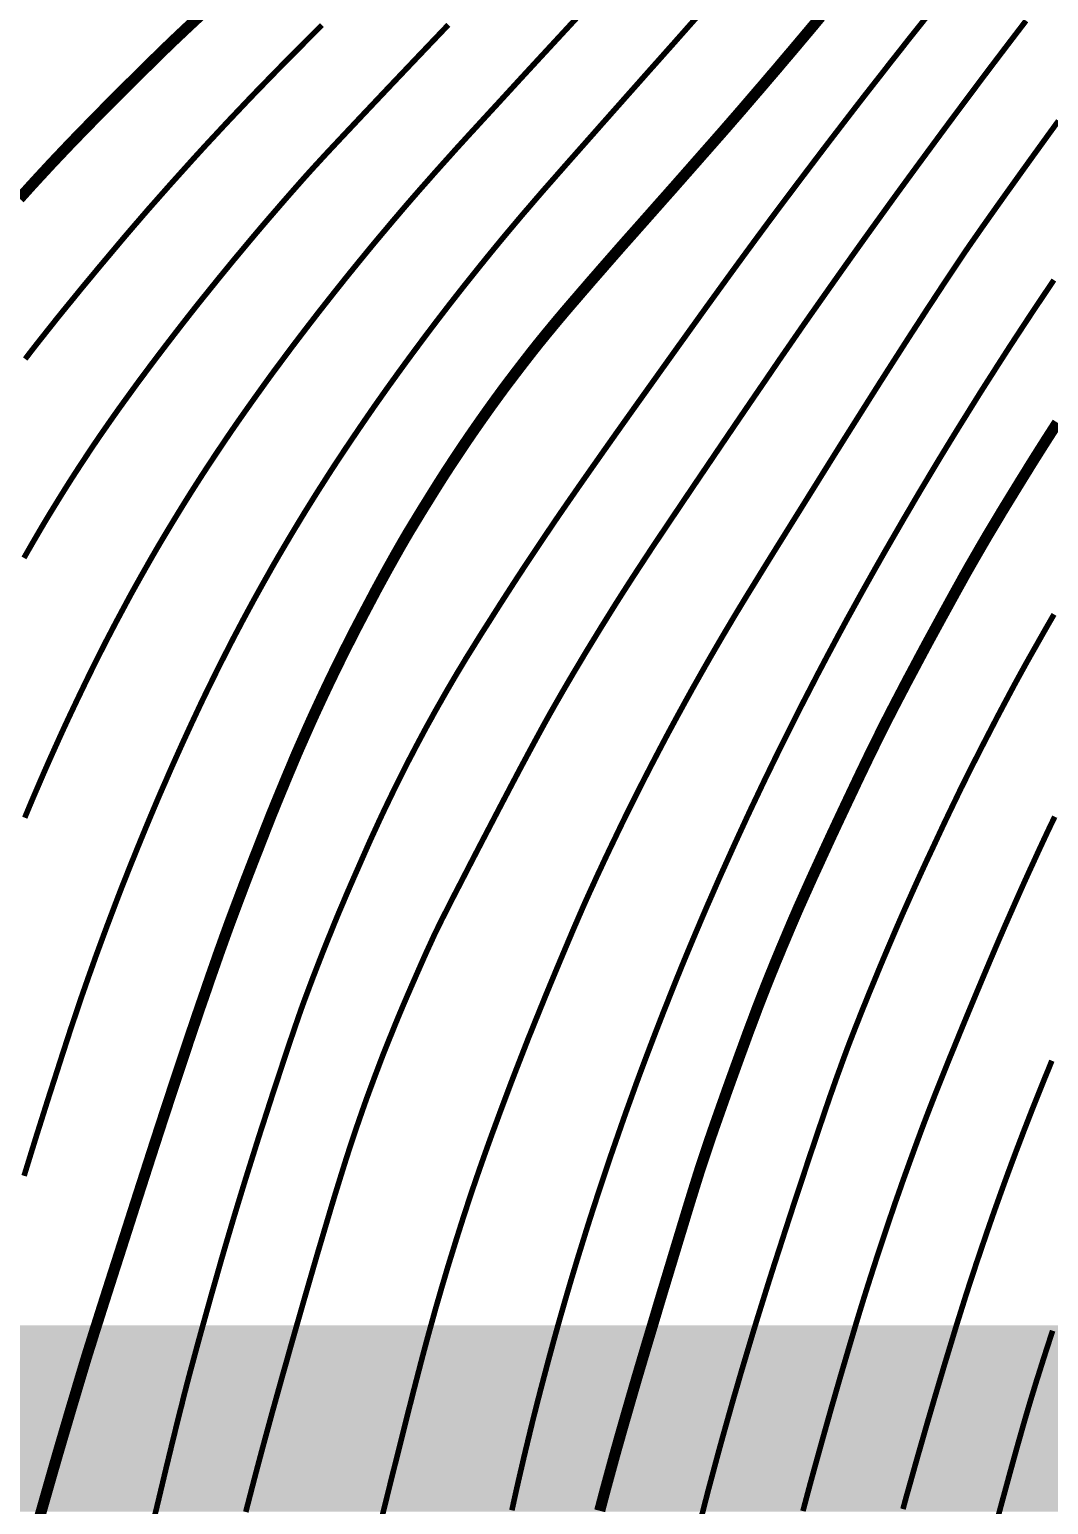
# Model space of a CAD drawing. Extents: x 36524600 to 36525730, y 2746759 to 2747713.
# Drawn here: x 36525017.7 to 36525031.42, y 2747535.47 to 2747555.33 of the extents above; entities that cross this region are included whole.
import ezdxf

# ---------------------------------------------------------------- set-up
doc = ezdxf.new("R2010")
doc.units = 0
doc.header["$LTSCALE"] = 1000
doc.header["$MEASUREMENT"] = 0
doc.layers.add('0-规划文字', color=7, linetype='Continuous')
doc.layers.add('DGX', color=251, linetype='Continuous')
doc.styles.add('黑体', font='simhei.ttf')

# ---------------------------------------------------------------- blocks, each defined once
blk = doc.blocks.new('dxt')
at = {"layer": 'DGX', "color": 253, "linetype": 'Continuous', "flags": 128}
for points, const_width in [([(36525017.838, 2747535.321), (36525017.878, 2747535.462), (36525017.922, 2747535.616), (36525017.97, 2747535.784), (36525018.022, 2747535.965), (36525018.078, 2747536.159), (36525018.139, 2747536.367), (36525018.2, 2747536.574), (36525018.257, 2747536.768), (36525018.311, 2747536.948), (36525018.361, 2747537.116), (36525018.407, 2747537.269), (36525018.449, 2747537.409), (36525018.488, 2747537.536), (36525018.524, 2747537.649), (36525018.562, 2747537.772), (36525018.612, 2747537.928), (36525018.672, 2747538.118), (36525018.743, 2747538.34), (36525018.825, 2747538.596), (36525018.918, 2747538.885), (36525019.021, 2747539.207), (36525019.135, 2747539.563), (36525019.252, 2747539.926), (36525019.363, 2747540.27), (36525019.469, 2747540.596), (36525019.57, 2747540.904), (36525019.666, 2747541.194), (36525019.756, 2747541.465), (36525019.84, 2747541.718), (36525019.92, 2747541.953), (36525019.994, 2747542.171), (36525020.065, 2747542.375), (36525020.13, 2747542.565), (36525020.192, 2747542.741), (36525020.248, 2747542.902), (36525020.301, 2747543.049), (36525020.349, 2747543.183), (36525020.392, 2747543.301), (36525020.434, 2747543.413), (36525020.476, 2747543.525), (36525020.518, 2747543.636), (36525020.56, 2747543.747), (36525020.602, 2747543.859), (36525020.645, 2747543.97), (36525020.688, 2747544.081), (36525020.731, 2747544.192), (36525020.773, 2747544.298), (36525020.811, 2747544.396), (36525020.846, 2747544.485), (36525020.877, 2747544.566), (36525020.905, 2747544.637), (36525020.93, 2747544.7), (36525020.952, 2747544.755), (36525020.97, 2747544.8), (36525020.988, 2747544.844), (36525021.008, 2747544.894), (36525021.031, 2747544.95), (36525021.057, 2747545.013), (36525021.085, 2747545.081), (36525021.116, 2747545.155), (36525021.149, 2747545.236), (36525021.185, 2747545.322), (36525021.223, 2747545.411), (36525021.26, 2747545.501), (36525021.298, 2747545.59), (36525021.337, 2747545.679), (36525021.376, 2747545.767), (36525021.415, 2747545.856), (36525021.454, 2747545.944), (36525021.494, 2747546.033), (36525021.534, 2747546.121), (36525021.575, 2747546.209), (36525021.616, 2747546.297), (36525021.657, 2747546.385), (36525021.698, 2747546.472), (36525021.74, 2747546.56), (36525021.782, 2747546.647), (36525021.824, 2747546.734), (36525021.867, 2747546.821), (36525021.91, 2747546.908), (36525021.953, 2747546.995), (36525021.997, 2747547.081), (36525022.041, 2747547.168), (36525022.085, 2747547.254), (36525022.13, 2747547.34), (36525022.175, 2747547.426), (36525022.218, 2747547.508), (36525022.259, 2747547.585), (36525022.296, 2747547.655), (36525022.33, 2747547.719), (36525022.36, 2747547.777), (36525022.388, 2747547.828), (36525022.413, 2747547.874), (36525022.434, 2747547.913), (36525022.455, 2747547.951), (36525022.478, 2747547.993), (36525022.503, 2747548.039), (36525022.53, 2747548.088), (36525022.56, 2747548.141), (36525022.592, 2747548.198), (36525022.626, 2747548.259), (36525022.663, 2747548.324), (36525022.703, 2747548.394), (36525022.748, 2747548.472), (36525022.799, 2747548.559), (36525022.856, 2747548.653), (36525022.918, 2747548.755), (36525022.985, 2747548.865), (36525023.058, 2747548.982), (36525023.136, 2747549.108), (36525023.217, 2747549.237), (36525023.299, 2747549.366), (36525023.383, 2747549.494), (36525023.467, 2747549.621), (36525023.552, 2747549.748), (36525023.638, 2747549.874), (36525023.725, 2747550), (36525023.813, 2747550.125), (36525023.901, 2747550.249), (36525023.991, 2747550.373), (36525024.081, 2747550.496), (36525024.173, 2747550.618), (36525024.265, 2747550.739), (36525024.358, 2747550.86), (36525024.452, 2747550.981), (36525024.547, 2747551.101), (36525024.652, 2747551.23), (36525024.775, 2747551.379), (36525024.917, 2747551.548), (36525025.079, 2747551.736), (36525025.259, 2747551.945), (36525025.458, 2747552.173), (36525025.675, 2747552.421), (36525025.912, 2747552.688), (36525026.149, 2747552.956), (36525026.367, 2747553.202), (36525026.566, 2747553.428), (36525026.747, 2747553.634), (36525026.91, 2747553.819), (36525027.054, 2747553.983), (36525027.179, 2747554.127), (36525027.286, 2747554.25), (36525027.383, 2747554.363), (36525027.48, 2747554.476), (36525027.577, 2747554.589), (36525027.674, 2747554.703), (36525027.771, 2747554.816), (36525027.867, 2747554.93), (36525027.964, 2747555.044), (36525028.06, 2747555.158), (36525028.156, 2747555.272), (36525028.252, 2747555.386), (36525028.347, 2747555.501)], 0.15), ([(36525019.373, 2747535.281), (36525019.427, 2747535.505), (36525019.48, 2747535.727), (36525019.53, 2747535.937), (36525019.578, 2747536.135), (36525019.623, 2747536.321), (36525019.666, 2747536.495), (36525019.706, 2747536.657), (36525019.744, 2747536.806), (36525019.778, 2747536.944), (36525019.814, 2747537.084), (36525019.855, 2747537.24), (36525019.902, 2747537.413), (36525019.953, 2747537.602), (36525020.009, 2747537.806), (36525020.071, 2747538.028), (36525020.137, 2747538.265), (36525020.209, 2747538.518), (36525020.284, 2747538.782), (36525020.362, 2747539.048), (36525020.442, 2747539.318), (36525020.525, 2747539.591), (36525020.61, 2747539.868), (36525020.698, 2747540.148), (36525020.787, 2747540.431), (36525020.88, 2747540.717), (36525020.969, 2747540.993), (36525021.052, 2747541.245), (36525021.128, 2747541.474), (36525021.196, 2747541.679), (36525021.258, 2747541.861), (36525021.312, 2747542.019), (36525021.359, 2747542.153), (36525021.399, 2747542.263), (36525021.436, 2747542.362), (36525021.473, 2747542.461), (36525021.51, 2747542.559), (36525021.548, 2747542.657), (36525021.586, 2747542.755), (36525021.624, 2747542.853), (36525021.663, 2747542.951), (36525021.702, 2747543.049), (36525021.742, 2747543.148), (36525021.783, 2747543.25), (36525021.826, 2747543.355), (36525021.871, 2747543.463), (36525021.918, 2747543.573), (36525021.966, 2747543.687), (36525022.016, 2747543.803), (36525022.068, 2747543.922), (36525022.12, 2747544.04), (36525022.17, 2747544.154), (36525022.218, 2747544.263), (36525022.264, 2747544.367), (36525022.309, 2747544.467), (36525022.353, 2747544.562), (36525022.394, 2747544.652), (36525022.434, 2747544.738), (36525022.473, 2747544.821), (36525022.513, 2747544.904), (36525022.553, 2747544.987), (36525022.593, 2747545.07), (36525022.634, 2747545.153), (36525022.675, 2747545.235), (36525022.716, 2747545.317), (36525022.758, 2747545.4), (36525022.799, 2747545.482), (36525022.842, 2747545.563), (36525022.884, 2747545.645), (36525022.927, 2747545.726), (36525022.971, 2747545.808), (36525023.014, 2747545.889), (36525023.058, 2747545.97), (36525023.103, 2747546.05), (36525023.147, 2747546.131), (36525023.192, 2747546.211), (36525023.238, 2747546.291), (36525023.283, 2747546.371), (36525023.329, 2747546.451), (36525023.376, 2747546.531), (36525023.422, 2747546.61), (36525023.469, 2747546.689), (36525023.52, 2747546.773), (36525023.576, 2747546.867), (36525023.64, 2747546.969), (36525023.71, 2747547.082), (36525023.786, 2747547.204), (36525023.87, 2747547.335), (36525023.959, 2747547.476), (36525024.055, 2747547.627), (36525024.155, 2747547.782), (36525024.255, 2747547.937), (36525024.356, 2747548.091), (36525024.458, 2747548.245), (36525024.56, 2747548.398), (36525024.663, 2747548.551), (36525024.766, 2747548.704), (36525024.87, 2747548.856), (36525024.982, 2747549.018), (36525025.109, 2747549.201), (36525025.252, 2747549.405), (36525025.409, 2747549.629), (36525025.582, 2747549.874), (36525025.77, 2747550.139), (36525025.974, 2747550.425), (36525026.193, 2747550.732), (36525026.412, 2747551.038), (36525026.617, 2747551.324), (36525026.808, 2747551.59), (36525026.986, 2747551.836), (36525027.149, 2747552.061), (36525027.298, 2747552.265), (36525027.433, 2747552.449), (36525027.554, 2747552.613), (36525027.668, 2747552.767), (36525027.782, 2747552.92), (36525027.897, 2747553.073), (36525028.012, 2747553.226), (36525028.127, 2747553.378), (36525028.243, 2747553.531), (36525028.358, 2747553.683), (36525028.474, 2747553.835), (36525028.591, 2747553.987), (36525028.707, 2747554.138), (36525028.824, 2747554.29), (36525028.941, 2747554.441), (36525029.059, 2747554.592), (36525029.177, 2747554.742), (36525029.294, 2747554.893), (36525029.413, 2747555.043), (36525029.535, 2747555.199), (36525029.667, 2747555.364), (36525029.807, 2747555.54)], 0.075), ([(36525017.623, 2747539.896), (36525017.706, 2747540.166), (36525017.79, 2747540.437), (36525017.875, 2747540.706), (36525017.958, 2747540.968), (36525018.037, 2747541.212), (36525018.11, 2747541.44), (36525018.178, 2747541.65), (36525018.241, 2747541.844), (36525018.3, 2747542.02), (36525018.354, 2747542.18), (36525018.402, 2747542.322), (36525018.449, 2747542.456), (36525018.496, 2747542.59), (36525018.544, 2747542.724), (36525018.591, 2747542.857), (36525018.64, 2747542.99), (36525018.689, 2747543.123), (36525018.738, 2747543.255), (36525018.788, 2747543.387), (36525018.838, 2747543.519), (36525018.888, 2747543.651), (36525018.939, 2747543.783), (36525018.991, 2747543.914), (36525019.043, 2747544.046), (36525019.096, 2747544.177), (36525019.149, 2747544.308), (36525019.202, 2747544.438), (36525019.256, 2747544.569), (36525019.31, 2747544.699), (36525019.365, 2747544.83), (36525019.42, 2747544.96), (36525019.476, 2747545.09), (36525019.533, 2747545.219), (36525019.589, 2747545.349), (36525019.647, 2747545.479), (36525019.705, 2747545.608), (36525019.763, 2747545.737), (36525019.822, 2747545.865), (36525019.881, 2747545.993), (36525019.941, 2747546.121), (36525020.001, 2747546.249), (36525020.062, 2747546.376), (36525020.124, 2747546.503), (36525020.186, 2747546.629), (36525020.248, 2747546.755), (36525020.312, 2747546.881), (36525020.376, 2747547.007), (36525020.44, 2747547.132), (36525020.506, 2747547.257), (36525020.571, 2747547.381), (36525020.638, 2747547.505), (36525020.705, 2747547.629), (36525020.773, 2747547.752), (36525020.842, 2747547.876), (36525020.911, 2747547.998), (36525020.98, 2747548.121), (36525021.051, 2747548.243), (36525021.122, 2747548.364), (36525021.194, 2747548.486), (36525021.266, 2747548.606), (36525021.339, 2747548.727), (36525021.412, 2747548.847), (36525021.487, 2747548.967), (36525021.561, 2747549.086), (36525021.637, 2747549.205), (36525021.713, 2747549.324), (36525021.789, 2747549.442), (36525021.867, 2747549.56), (36525021.944, 2747549.677), (36525022.023, 2747549.794), (36525022.102, 2747549.911), (36525022.181, 2747550.027), (36525022.261, 2747550.143), (36525022.341, 2747550.259), (36525022.423, 2747550.375), (36525022.504, 2747550.49), (36525022.586, 2747550.604), (36525022.669, 2747550.719), (36525022.752, 2747550.833), (36525022.835, 2747550.946), (36525022.919, 2747551.059), (36525023.003, 2747551.172), (36525023.088, 2747551.285), (36525023.173, 2747551.397), (36525023.259, 2747551.509), (36525023.345, 2747551.621), (36525023.432, 2747551.732), (36525023.519, 2747551.843), (36525023.607, 2747551.953), (36525023.695, 2747552.064), (36525023.783, 2747552.173), (36525023.872, 2747552.283), (36525023.961, 2747552.392), (36525024.051, 2747552.501), (36525024.141, 2747552.609), (36525024.232, 2747552.717), (36525024.323, 2747552.825), (36525024.415, 2747552.932), (36525024.507, 2747553.039), (36525024.616, 2747553.165), (36525024.762, 2747553.331), (36525024.943, 2747553.537), (36525025.16, 2747553.782), (36525025.412, 2747554.067), (36525025.7, 2747554.392), (36525026.023, 2747554.756), (36525026.382, 2747555.159), (36525026.746, 2747555.57)], 0.075), ([(36525025.3, 2747555.742), (36525024.927, 2747555.338), (36525024.59, 2747554.974), (36525024.29, 2747554.649), (36525024.028, 2747554.363), (36525023.802, 2747554.118), (36525023.613, 2747553.912), (36525023.461, 2747553.746), (36525023.347, 2747553.619), (36525023.251, 2747553.512), (36525023.155, 2747553.405), (36525023.06, 2747553.297), (36525022.965, 2747553.19), (36525022.87, 2747553.081), (36525022.776, 2747552.973), (36525022.683, 2747552.864), (36525022.589, 2747552.754), (36525022.497, 2747552.644), (36525022.404, 2747552.534), (36525022.312, 2747552.424), (36525022.221, 2747552.313), (36525022.13, 2747552.202), (36525022.039, 2747552.09), (36525021.949, 2747551.979), (36525021.859, 2747551.866), (36525021.77, 2747551.754), (36525021.681, 2747551.641), (36525021.592, 2747551.528), (36525021.504, 2747551.414), (36525021.416, 2747551.3), (36525021.329, 2747551.186), (36525021.242, 2747551.072), (36525021.156, 2747550.957), (36525021.07, 2747550.841), (36525020.984, 2747550.726), (36525020.899, 2747550.609), (36525020.815, 2747550.492), (36525020.731, 2747550.375), (36525020.647, 2747550.257), (36525020.563, 2747550.138), (36525020.48, 2747550.019), (36525020.398, 2747549.9), (36525020.317, 2747549.78), (36525020.236, 2747549.66), (36525020.157, 2747549.541), (36525020.078, 2747549.421), (36525020, 2747549.301), (36525019.923, 2747549.181), (36525019.847, 2747549.061), (36525019.772, 2747548.941), (36525019.698, 2747548.82), (36525019.624, 2747548.699), (36525019.551, 2747548.578), (36525019.478, 2747548.456), (36525019.406, 2747548.334), (36525019.335, 2747548.211), (36525019.265, 2747548.088), (36525019.195, 2747547.965), (36525019.126, 2747547.841), (36525019.057, 2747547.717), (36525018.99, 2747547.592), (36525018.923, 2747547.467), (36525018.856, 2747547.342), (36525018.791, 2747547.217), (36525018.725, 2747547.091), (36525018.661, 2747546.964), (36525018.597, 2747546.836), (36525018.533, 2747546.708), (36525018.469, 2747546.578), (36525018.406, 2747546.447), (36525018.343, 2747546.316), (36525018.28, 2747546.183), (36525018.217, 2747546.05), (36525018.155, 2747545.916), (36525018.094, 2747545.782), (36525018.034, 2747545.649), (36525017.974, 2747545.515), (36525017.915, 2747545.382), (36525017.857, 2747545.249), (36525017.8, 2747545.116), (36525017.743, 2747544.984), (36525017.687, 2747544.851), (36525017.632, 2747544.718)], 0.075), ([(36525020.608, 2747535.37), (36525020.652, 2747535.539), (36525020.696, 2747535.709), (36525020.74, 2747535.878), (36525020.785, 2747536.047), (36525020.83, 2747536.216), (36525020.876, 2747536.385), (36525020.922, 2747536.554), (36525020.968, 2747536.723), (36525021.015, 2747536.891), (36525021.062, 2747537.06), (36525021.11, 2747537.232), (36525021.161, 2747537.411), (36525021.213, 2747537.597), (36525021.268, 2747537.79), (36525021.326, 2747537.991), (36525021.385, 2747538.198), (36525021.447, 2747538.412), (36525021.511, 2747538.633), (36525021.575, 2747538.853), (36525021.637, 2747539.062), (36525021.696, 2747539.261), (36525021.752, 2747539.45), (36525021.806, 2747539.629), (36525021.858, 2747539.797), (36525021.907, 2747539.955), (36525021.953, 2747540.102), (36525021.999, 2747540.245), (36525022.046, 2747540.387), (36525022.093, 2747540.528), (36525022.142, 2747540.67), (36525022.191, 2747540.811), (36525022.241, 2747540.952), (36525022.293, 2747541.092), (36525022.345, 2747541.232), (36525022.398, 2747541.372), (36525022.451, 2747541.512), (36525022.506, 2747541.651), (36525022.562, 2747541.789), (36525022.618, 2747541.928), (36525022.675, 2747542.066), (36525022.733, 2747542.204), (36525022.792, 2747542.341), (36525022.85, 2747542.474), (36525022.904, 2747542.598), (36525022.955, 2747542.714), (36525023.002, 2747542.821), (36525023.046, 2747542.919), (36525023.087, 2747543.008), (36525023.124, 2747543.089), (36525023.157, 2747543.161), (36525023.197, 2747543.242), (36525023.251, 2747543.352), (36525023.321, 2747543.489), (36525023.405, 2747543.655), (36525023.505, 2747543.848), (36525023.619, 2747544.07), (36525023.748, 2747544.319), (36525023.893, 2747544.597), (36525024.039, 2747544.877), (36525024.175, 2747545.136), (36525024.3, 2747545.373), (36525024.415, 2747545.588), (36525024.519, 2747545.781), (36525024.612, 2747545.952), (36525024.695, 2747546.102), (36525024.767, 2747546.229), (36525024.834, 2747546.346), (36525024.901, 2747546.462), (36525024.969, 2747546.578), (36525025.037, 2747546.694), (36525025.106, 2747546.809), (36525025.175, 2747546.925), (36525025.245, 2747547.04), (36525025.315, 2747547.154), (36525025.385, 2747547.269), (36525025.456, 2747547.383), (36525025.527, 2747547.497), (36525025.598, 2747547.611), (36525025.67, 2747547.724), (36525025.743, 2747547.838), (36525025.816, 2747547.951), (36525025.889, 2747548.063), (36525025.971, 2747548.188), (36525026.07, 2747548.339), (36525026.187, 2747548.514), (36525026.322, 2747548.715), (36525026.474, 2747548.941), (36525026.643, 2747549.192), (36525026.83, 2747549.468), (36525027.034, 2747549.769), (36525027.241, 2747550.074), (36525027.436, 2747550.36), (36525027.619, 2747550.627), (36525027.789, 2747550.877), (36525027.948, 2747551.107), (36525028.095, 2747551.32), (36525028.23, 2747551.513), (36525028.353, 2747551.688), (36525028.47, 2747551.854), (36525028.587, 2747552.02), (36525028.704, 2747552.185), (36525028.822, 2747552.351), (36525028.94, 2747552.516), (36525029.058, 2747552.68), (36525029.177, 2747552.845), (36525029.296, 2747553.01), (36525029.415, 2747553.174), (36525029.535, 2747553.338), (36525029.655, 2747553.502), (36525029.775, 2747553.665), (36525029.895, 2747553.828), (36525030.016, 2747553.992), (36525030.137, 2747554.155), (36525030.258, 2747554.317), (36525030.38, 2747554.48), (36525030.501, 2747554.642), (36525030.623, 2747554.804), (36525030.746, 2747554.966), (36525030.869, 2747555.128), (36525030.992, 2747555.289), (36525031.115, 2747555.45)], 0.075), ([(36525022.401, 2747535.136), (36525022.494, 2747535.512), (36525022.586, 2747535.881), (36525022.671, 2747536.219), (36525022.748, 2747536.525), (36525022.817, 2747536.8), (36525022.879, 2747537.043), (36525022.934, 2747537.255), (36525022.981, 2747537.436), (36525023.021, 2747537.586), (36525023.057, 2747537.72), (36525023.094, 2747537.854), (36525023.131, 2747537.987), (36525023.168, 2747538.121), (36525023.207, 2747538.254), (36525023.245, 2747538.387), (36525023.285, 2747538.52), (36525023.324, 2747538.653), (36525023.365, 2747538.786), (36525023.406, 2747538.918), (36525023.447, 2747539.051), (36525023.489, 2747539.183), (36525023.531, 2747539.315), (36525023.574, 2747539.447), (36525023.617, 2747539.579), (36525023.661, 2747539.71), (36525023.707, 2747539.845), (36525023.756, 2747539.987), (36525023.808, 2747540.135), (36525023.863, 2747540.289), (36525023.921, 2747540.45), (36525023.983, 2747540.618), (36525024.047, 2747540.792), (36525024.115, 2747540.973), (36525024.185, 2747541.159), (36525024.257, 2747541.346), (36525024.331, 2747541.536), (36525024.406, 2747541.729), (36525024.484, 2747541.923), (36525024.564, 2747542.12), (36525024.645, 2747542.32), (36525024.728, 2747542.521), (36525024.81, 2747542.718), (36525024.887, 2747542.901), (36525024.959, 2747543.072), (36525025.026, 2747543.23), (36525025.089, 2747543.375), (36525025.146, 2747543.507), (36525025.199, 2747543.626), (36525025.247, 2747543.732), (36525025.293, 2747543.832), (36525025.338, 2747543.932), (36525025.385, 2747544.031), (36525025.431, 2747544.131), (36525025.478, 2747544.23), (36525025.525, 2747544.329), (36525025.573, 2747544.428), (36525025.62, 2747544.527), (36525025.668, 2747544.626), (36525025.716, 2747544.725), (36525025.765, 2747544.823), (36525025.814, 2747544.921), (36525025.863, 2747545.02), (36525025.912, 2747545.118), (36525025.962, 2747545.216), (36525026.012, 2747545.313), (36525026.062, 2747545.411), (36525026.113, 2747545.508), (36525026.164, 2747545.606), (36525026.215, 2747545.703), (36525026.266, 2747545.8), (36525026.318, 2747545.897), (36525026.37, 2747545.993), (36525026.422, 2747546.09), (36525026.475, 2747546.186), (36525026.528, 2747546.283), (36525026.581, 2747546.379), (36525026.634, 2747546.475), (36525026.688, 2747546.57), (36525026.742, 2747546.666), (36525026.796, 2747546.761), (36525026.851, 2747546.857), (36525026.906, 2747546.952), (36525026.961, 2747547.047), (36525027.016, 2747547.141), (36525027.072, 2747547.236), (36525027.128, 2747547.33), (36525027.184, 2747547.425), (36525027.241, 2747547.519), (36525027.298, 2747547.613), (36525027.363, 2747547.72), (36525027.446, 2747547.854), (36525027.545, 2747548.015), (36525027.661, 2747548.203), (36525027.794, 2747548.417), (36525027.945, 2747548.659), (36525028.112, 2747548.927), (36525028.296, 2747549.222), (36525028.484, 2747549.524), (36525028.663, 2747549.81), (36525028.834, 2747550.081), (36525028.996, 2747550.338), (36525029.149, 2747550.58), (36525029.294, 2747550.807), (36525029.43, 2747551.019), (36525029.557, 2747551.217), (36525029.677, 2747551.401), (36525029.788, 2747551.573), (36525029.893, 2747551.732), (36525029.99, 2747551.88), (36525030.08, 2747552.016), (36525030.162, 2747552.139), (36525030.237, 2747552.251), (36525030.304, 2747552.351), (36525030.372, 2747552.45), (36525030.449, 2747552.56), (36525030.534, 2747552.682), (36525030.628, 2747552.815), (36525030.73, 2747552.959), (36525030.841, 2747553.115), (36525030.96, 2747553.281), (36525031.088, 2747553.46), (36525031.216, 2747553.638), (36525031.336, 2747553.804), (36525031.448, 2747553.959), (36525031.552, 2747554.102)], 0.075), ([(36525024.192, 2747535.392), (36525024.229, 2747535.563), (36525024.263, 2747535.714), (36525024.295, 2747535.855), (36525024.328, 2747535.996), (36525024.361, 2747536.138), (36525024.395, 2747536.279), (36525024.429, 2747536.42), (36525024.463, 2747536.561), (36525024.498, 2747536.701), (36525024.534, 2747536.842), (36525024.57, 2747536.983), (36525024.607, 2747537.123), (36525024.644, 2747537.263), (36525024.681, 2747537.403), (36525024.719, 2747537.543), (36525024.757, 2747537.683), (36525024.796, 2747537.823), (36525024.835, 2747537.963), (36525024.875, 2747538.102), (36525024.915, 2747538.241), (36525024.956, 2747538.381), (36525024.997, 2747538.52), (36525025.039, 2747538.659), (36525025.081, 2747538.798), (36525025.124, 2747538.936), (36525025.167, 2747539.075), (36525025.21, 2747539.213), (36525025.254, 2747539.352), (36525025.299, 2747539.49), (36525025.344, 2747539.629), (36525025.39, 2747539.767), (36525025.436, 2747539.906), (36525025.482, 2747540.044), (36525025.529, 2747540.183), (36525025.577, 2747540.321), (36525025.625, 2747540.459), (36525025.673, 2747540.597), (36525025.721, 2747540.734), (36525025.77, 2747540.87), (36525025.819, 2747541.006), (36525025.868, 2747541.142), (36525025.918, 2747541.277), (36525025.968, 2747541.411), (36525026.019, 2747541.546), (36525026.07, 2747541.68), (36525026.121, 2747541.814), (36525026.173, 2747541.948), (36525026.225, 2747542.082), (36525026.278, 2747542.216), (36525026.331, 2747542.349), (36525026.384, 2747542.483), (36525026.438, 2747542.616), (36525026.492, 2747542.749), (36525026.547, 2747542.882), (36525026.602, 2747543.014), (36525026.658, 2747543.147), (36525026.714, 2747543.279), (36525026.77, 2747543.411), (36525026.827, 2747543.543), (36525026.885, 2747543.675), (36525026.942, 2747543.806), (36525027, 2747543.938), (36525027.059, 2747544.069), (36525027.118, 2747544.2), (36525027.177, 2747544.331), (36525027.237, 2747544.462), (36525027.297, 2747544.592), (36525027.357, 2747544.723), (36525027.418, 2747544.853), (36525027.48, 2747544.983), (36525027.541, 2747545.112), (36525027.603, 2747545.242), (36525027.666, 2747545.371), (36525027.729, 2747545.501), (36525027.792, 2747545.63), (36525027.856, 2747545.758), (36525027.92, 2747545.887), (36525027.984, 2747546.015), (36525028.049, 2747546.144), (36525028.114, 2747546.272), (36525028.18, 2747546.399), (36525028.246, 2747546.527), (36525028.312, 2747546.655), (36525028.379, 2747546.782), (36525028.446, 2747546.909), (36525028.514, 2747547.036), (36525028.581, 2747547.162), (36525028.65, 2747547.289), (36525028.718, 2747547.415), (36525028.788, 2747547.541), (36525028.858, 2747547.668), (36525028.929, 2747547.796), (36525029.002, 2747547.926), (36525029.076, 2747548.058), (36525029.152, 2747548.192), (36525029.229, 2747548.327), (36525029.308, 2747548.464), (36525029.388, 2747548.602), (36525029.468, 2747548.741), (36525029.549, 2747548.878), (36525029.628, 2747549.014), (36525029.708, 2747549.149), (36525029.787, 2747549.281), (36525029.866, 2747549.413), (36525029.944, 2747549.543), (36525030.022, 2747549.671), (36525030.1, 2747549.799), (36525030.178, 2747549.926), (36525030.257, 2747550.053), (36525030.336, 2747550.18), (36525030.415, 2747550.307), (36525030.494, 2747550.434), (36525030.574, 2747550.56), (36525030.655, 2747550.686), (36525030.735, 2747550.812), (36525030.816, 2747550.938), (36525030.897, 2747551.064), (36525030.979, 2747551.189), (36525031.061, 2747551.314), (36525031.143, 2747551.439), (36525031.226, 2747551.564), (36525031.309, 2747551.688), (36525031.396, 2747551.818), (36525031.49, 2747551.958)], 0.075), ([(36525025.374, 2747535.386), (36525025.44, 2747535.636), (36525025.513, 2747535.905), (36525025.592, 2747536.193), (36525025.679, 2747536.5), (36525025.773, 2747536.827), (36525025.873, 2747537.172), (36525025.981, 2747537.536), (36525026.096, 2747537.92), (36525026.208, 2747538.295), (36525026.311, 2747538.635), (36525026.403, 2747538.939), (36525026.485, 2747539.209), (36525026.556, 2747539.443), (36525026.617, 2747539.641), (36525026.668, 2747539.805), (36525026.708, 2747539.933), (36525026.746, 2747540.05), (36525026.789, 2747540.18), (36525026.837, 2747540.324), (36525026.891, 2747540.481), (36525026.951, 2747540.652), (36525027.016, 2747540.836), (36525027.086, 2747541.034), (36525027.162, 2747541.245), (36525027.238, 2747541.455), (36525027.31, 2747541.652), (36525027.377, 2747541.836), (36525027.441, 2747542.005), (36525027.499, 2747542.161), (36525027.554, 2747542.302), (36525027.604, 2747542.43), (36525027.649, 2747542.544), (36525027.693, 2747542.652), (36525027.736, 2747542.759), (36525027.781, 2747542.866), (36525027.825, 2747542.973), (36525027.87, 2747543.079), (36525027.915, 2747543.186), (36525027.96, 2747543.292), (36525028.006, 2747543.399), (36525028.055, 2747543.512), (36525028.111, 2747543.637), (36525028.173, 2747543.776), (36525028.241, 2747543.927), (36525028.317, 2747544.092), (36525028.398, 2747544.269), (36525028.486, 2747544.46), (36525028.581, 2747544.663), (36525028.677, 2747544.867), (36525028.769, 2747545.061), (36525028.856, 2747545.245), (36525028.939, 2747545.418), (36525029.017, 2747545.58), (36525029.092, 2747545.732), (36525029.162, 2747545.873), (36525029.227, 2747546.004), (36525029.293, 2747546.132), (36525029.363, 2747546.268), (36525029.438, 2747546.411), (36525029.516, 2747546.561), (36525029.6, 2747546.718), (36525029.687, 2747546.882), (36525029.779, 2747547.054), (36525029.876, 2747547.232), (36525029.972, 2747547.408), (36525030.062, 2747547.572), (36525030.146, 2747547.725), (36525030.224, 2747547.866), (36525030.296, 2747547.996), (36525030.363, 2747548.114), (36525030.424, 2747548.22), (36525030.479, 2747548.315), (36525030.531, 2747548.405), (36525030.583, 2747548.494), (36525030.636, 2747548.583), (36525030.689, 2747548.671), (36525030.742, 2747548.76), (36525030.795, 2747548.849), (36525030.849, 2747548.937), (36525030.903, 2747549.025), (36525030.957, 2747549.113), (36525031.011, 2747549.201), (36525031.065, 2747549.289), (36525031.12, 2747549.377), (36525031.174, 2747549.465), (36525031.229, 2747549.553), (36525031.284, 2747549.64), (36525031.339, 2747549.727), (36525031.398, 2747549.82), (36525031.465, 2747549.924), (36525031.538, 2747550.038)], 0.15), ([(36525026.732, 2747535.258), (36525026.785, 2747535.464), (36525026.833, 2747535.652), (36525026.881, 2747535.83), (36525026.929, 2747536.009), (36525026.977, 2747536.187), (36525027.026, 2747536.365), (36525027.076, 2747536.543), (36525027.126, 2747536.72), (36525027.176, 2747536.898), (36525027.228, 2747537.075), (36525027.279, 2747537.252), (36525027.332, 2747537.429), (36525027.385, 2747537.606), (36525027.438, 2747537.783), (36525027.492, 2747537.96), (36525027.547, 2747538.136), (36525027.602, 2747538.312), (36525027.657, 2747538.488), (36525027.713, 2747538.664), (36525027.769, 2747538.837), (36525027.825, 2747539.01), (36525027.88, 2747539.181), (36525027.935, 2747539.35), (36525027.99, 2747539.519), (36525028.045, 2747539.686), (36525028.1, 2747539.851), (36525028.153, 2747540.011), (36525028.203, 2747540.162), (36525028.251, 2747540.304), (36525028.296, 2747540.438), (36525028.338, 2747540.562), (36525028.377, 2747540.677), (36525028.413, 2747540.783), (36525028.446, 2747540.88), (36525028.478, 2747540.973), (36525028.511, 2747541.065), (36525028.543, 2747541.157), (36525028.576, 2747541.25), (36525028.61, 2747541.342), (36525028.643, 2747541.434), (36525028.677, 2747541.526), (36525028.711, 2747541.618), (36525028.748, 2747541.715), (36525028.79, 2747541.823), (36525028.837, 2747541.943), (36525028.889, 2747542.074), (36525028.946, 2747542.216), (36525029.008, 2747542.369), (36525029.076, 2747542.533), (36525029.148, 2747542.709), (36525029.224, 2747542.889), (36525029.301, 2747543.07), (36525029.378, 2747543.25), (36525029.456, 2747543.429), (36525029.536, 2747543.608), (36525029.616, 2747543.787), (36525029.697, 2747543.965), (36525029.779, 2747544.143), (36525029.86, 2747544.315), (36525029.935, 2747544.476), (36525030.005, 2747544.626), (36525030.071, 2747544.764), (36525030.132, 2747544.891), (36525030.188, 2747545.007), (36525030.238, 2747545.112), (36525030.285, 2747545.205), (36525030.328, 2747545.293), (36525030.372, 2747545.38), (36525030.416, 2747545.468), (36525030.461, 2747545.555), (36525030.505, 2747545.643), (36525030.55, 2747545.73), (36525030.595, 2747545.817), (36525030.64, 2747545.904), (36525030.685, 2747545.991), (36525030.73, 2747546.078), (36525030.776, 2747546.165), (36525030.822, 2747546.252), (36525030.868, 2747546.338), (36525030.914, 2747546.425), (36525030.96, 2747546.511), (36525031.007, 2747546.597), (36525031.057, 2747546.688), (36525031.113, 2747546.79), (36525031.176, 2747546.902), (36525031.246, 2747547.025), (36525031.321, 2747547.158), (36525031.403, 2747547.302), (36525031.492, 2747547.456)], 0.075), ([(36525028.111, 2747535.382), (36525028.159, 2747535.563), (36525028.209, 2747535.75), (36525028.262, 2747535.943), (36525028.317, 2747536.141), (36525028.374, 2747536.346), (36525028.433, 2747536.556), (36525028.494, 2747536.772), (36525028.556, 2747536.987), (36525028.615, 2747537.192), (36525028.673, 2747537.388), (36525028.728, 2747537.575), (36525028.781, 2747537.753), (36525028.831, 2747537.922), (36525028.88, 2747538.082), (36525028.926, 2747538.232), (36525028.972, 2747538.378), (36525029.018, 2747538.523), (36525029.065, 2747538.669), (36525029.112, 2747538.814), (36525029.16, 2747538.959), (36525029.208, 2747539.104), (36525029.257, 2747539.249), (36525029.306, 2747539.394), (36525029.355, 2747539.538), (36525029.406, 2747539.682), (36525029.456, 2747539.826), (36525029.508, 2747539.97), (36525029.56, 2747540.114), (36525029.612, 2747540.257), (36525029.665, 2747540.401), (36525029.718, 2747540.544), (36525029.775, 2747540.694), (36525029.838, 2747540.857), (36525029.907, 2747541.034), (36525029.983, 2747541.224), (36525030.064, 2747541.427), (36525030.153, 2747541.644), (36525030.247, 2747541.875), (36525030.348, 2747542.119), (36525030.45, 2747542.364), (36525030.549, 2747542.6), (36525030.644, 2747542.825), (36525030.736, 2747543.041), (36525030.825, 2747543.247), (36525030.911, 2747543.442), (36525030.993, 2747543.628), (36525031.071, 2747543.803), (36525031.146, 2747543.969), (36525031.217, 2747544.123), (36525031.282, 2747544.266), (36525031.344, 2747544.399), (36525031.401, 2747544.521), (36525031.454, 2747544.632), (36525031.502, 2747544.732)], 0.075), ([(36525029.458, 2747535.409), (36525029.505, 2747535.583), (36525029.556, 2747535.763), (36525029.608, 2747535.948), (36525029.662, 2747536.14), (36525029.719, 2747536.337), (36525029.777, 2747536.54), (36525029.838, 2747536.748), (36525029.899, 2747536.956), (36525029.958, 2747537.154), (36525030.014, 2747537.343), (36525030.069, 2747537.523), (36525030.121, 2747537.694), (36525030.17, 2747537.856), (36525030.218, 2747538.009), (36525030.263, 2747538.152), (36525030.307, 2747538.292), (36525030.352, 2747538.431), (36525030.398, 2747538.569), (36525030.443, 2747538.708), (36525030.49, 2747538.847), (36525030.537, 2747538.985), (36525030.584, 2747539.123), (36525030.632, 2747539.261), (36525030.68, 2747539.399), (36525030.729, 2747539.537), (36525030.778, 2747539.674), (36525030.828, 2747539.812), (36525030.878, 2747539.949), (36525030.929, 2747540.086), (36525030.98, 2747540.223), (36525031.032, 2747540.359), (36525031.084, 2747540.496), (36525031.137, 2747540.632), (36525031.19, 2747540.768), (36525031.244, 2747540.904), (36525031.298, 2747541.04), (36525031.352, 2747541.175), (36525031.408, 2747541.31), (36525031.463, 2747541.446)], 0.075), ([(36525017.621, 2747548.216), (36525017.693, 2747548.342), (36525017.764, 2747548.465), (36525017.834, 2747548.585), (36525017.903, 2747548.702), (36525017.973, 2747548.818), (36525018.043, 2747548.932), (36525018.114, 2747549.047), (36525018.185, 2747549.161), (36525018.257, 2747549.275), (36525018.33, 2747549.388), (36525018.404, 2747549.501), (36525018.478, 2747549.613), (36525018.553, 2747549.726), (36525018.631, 2747549.841), (36525018.712, 2747549.958), (36525018.795, 2747550.077), (36525018.88, 2747550.198), (36525018.968, 2747550.32), (36525019.058, 2747550.444), (36525019.15, 2747550.571), (36525019.244, 2747550.697), (36525019.337, 2747550.822), (36525019.43, 2747550.945), (36525019.523, 2747551.067), (36525019.615, 2747551.187), (36525019.707, 2747551.306), (36525019.798, 2747551.423), (36525019.889, 2747551.539), (36525019.98, 2747551.654), (36525020.072, 2747551.768), (36525020.164, 2747551.882), (36525020.256, 2747551.996), (36525020.349, 2747552.109), (36525020.442, 2747552.223), (36525020.536, 2747552.335), (36525020.63, 2747552.448), (36525020.724, 2747552.56), (36525020.819, 2747552.672), (36525020.914, 2747552.783), (36525021.01, 2747552.894), (36525021.106, 2747553.005), (36525021.202, 2747553.115), (36525021.299, 2747553.225), (36525021.396, 2747553.335), (36525021.519, 2747553.471), (36525021.693, 2747553.66), (36525021.919, 2747553.901), (36525022.196, 2747554.195), (36525022.524, 2747554.542), (36525022.904, 2747554.942), (36525023.335, 2747555.394)], 0.075), ([(36525021.634, 2747555.392), (36525021.448, 2747555.205), (36525021.285, 2747555.041), (36525021.145, 2747554.9), (36525021.028, 2747554.781), (36525020.924, 2747554.674), (36525020.82, 2747554.567), (36525020.716, 2747554.46), (36525020.613, 2747554.352), (36525020.51, 2747554.243), (36525020.407, 2747554.135), (36525020.305, 2747554.026), (36525020.203, 2747553.916), (36525020.101, 2747553.807), (36525020, 2747553.697), (36525019.899, 2747553.586), (36525019.799, 2747553.475), (36525019.699, 2747553.364), (36525019.599, 2747553.253), (36525019.5, 2747553.141), (36525019.401, 2747553.029), (36525019.3, 2747552.915), (36525019.197, 2747552.796), (36525019.091, 2747552.673), (36525018.982, 2747552.546), (36525018.871, 2747552.414), (36525018.756, 2747552.277), (36525018.638, 2747552.137), (36525018.518, 2747551.992), (36525018.398, 2747551.848), (36525018.285, 2747551.709), (36525018.176, 2747551.576), (36525018.073, 2747551.449), (36525017.976, 2747551.327), (36525017.884, 2747551.211), (36525017.797, 2747551.101), (36525017.716, 2747550.997), (36525017.638, 2747550.895)], 0.075), ([(36525017.561, 2747553.055), (36525017.634, 2747553.136), (36525017.707, 2747553.217), (36525017.78, 2747553.297), (36525017.854, 2747553.377), (36525017.928, 2747553.457), (36525018.002, 2747553.537), (36525018.077, 2747553.616), (36525018.152, 2747553.695), (36525018.227, 2747553.774), (36525018.302, 2747553.852), (36525018.378, 2747553.93), (36525018.454, 2747554.008), (36525018.53, 2747554.086), (36525018.606, 2747554.164), (36525018.683, 2747554.242), (36525018.759, 2747554.319), (36525018.836, 2747554.396), (36525018.913, 2747554.473), (36525018.99, 2747554.55), (36525019.068, 2747554.627), (36525019.145, 2747554.704), (36525019.223, 2747554.78), (36525019.301, 2747554.856), (36525019.378, 2747554.933), (36525019.456, 2747555.009), (36525019.534, 2747555.085), (36525019.64, 2747555.187), (36525019.802, 2747555.34), (36525020.02, 2747555.544)], 0.15), ([(36525030.734, 2747535.29), (36525030.789, 2747535.495), (36525030.845, 2747535.7), (36525030.897, 2747535.891), (36525030.946, 2747536.069), (36525030.992, 2747536.234), (36525031.035, 2747536.386), (36525031.074, 2747536.524), (36525031.11, 2747536.649), (36525031.143, 2747536.761), (36525031.176, 2747536.872), (36525031.214, 2747536.996), (36525031.256, 2747537.134), (36525031.304, 2747537.284), (36525031.355, 2747537.447), (36525031.412, 2747537.622), (36525031.473, 2747537.811)], 0.075)]:
    blk.add_lwpolyline(points, dxfattribs=dict(at, const_width=const_width))

msp = doc.modelspace()

# ---------------------------------------------------------------- block references
msp.add_blockref('dxt', (0, 0))

# ---------------------------------------------------------------- texts
at = {"layer": '0-规划文字', "color": 1, "style": '黑体'}
msp.add_text('原始坐标 勿动', height=26.2869, dxfattribs=at).set_placement((36524999.159, 2747509.738))

doc.saveas('drawing.dxf')
